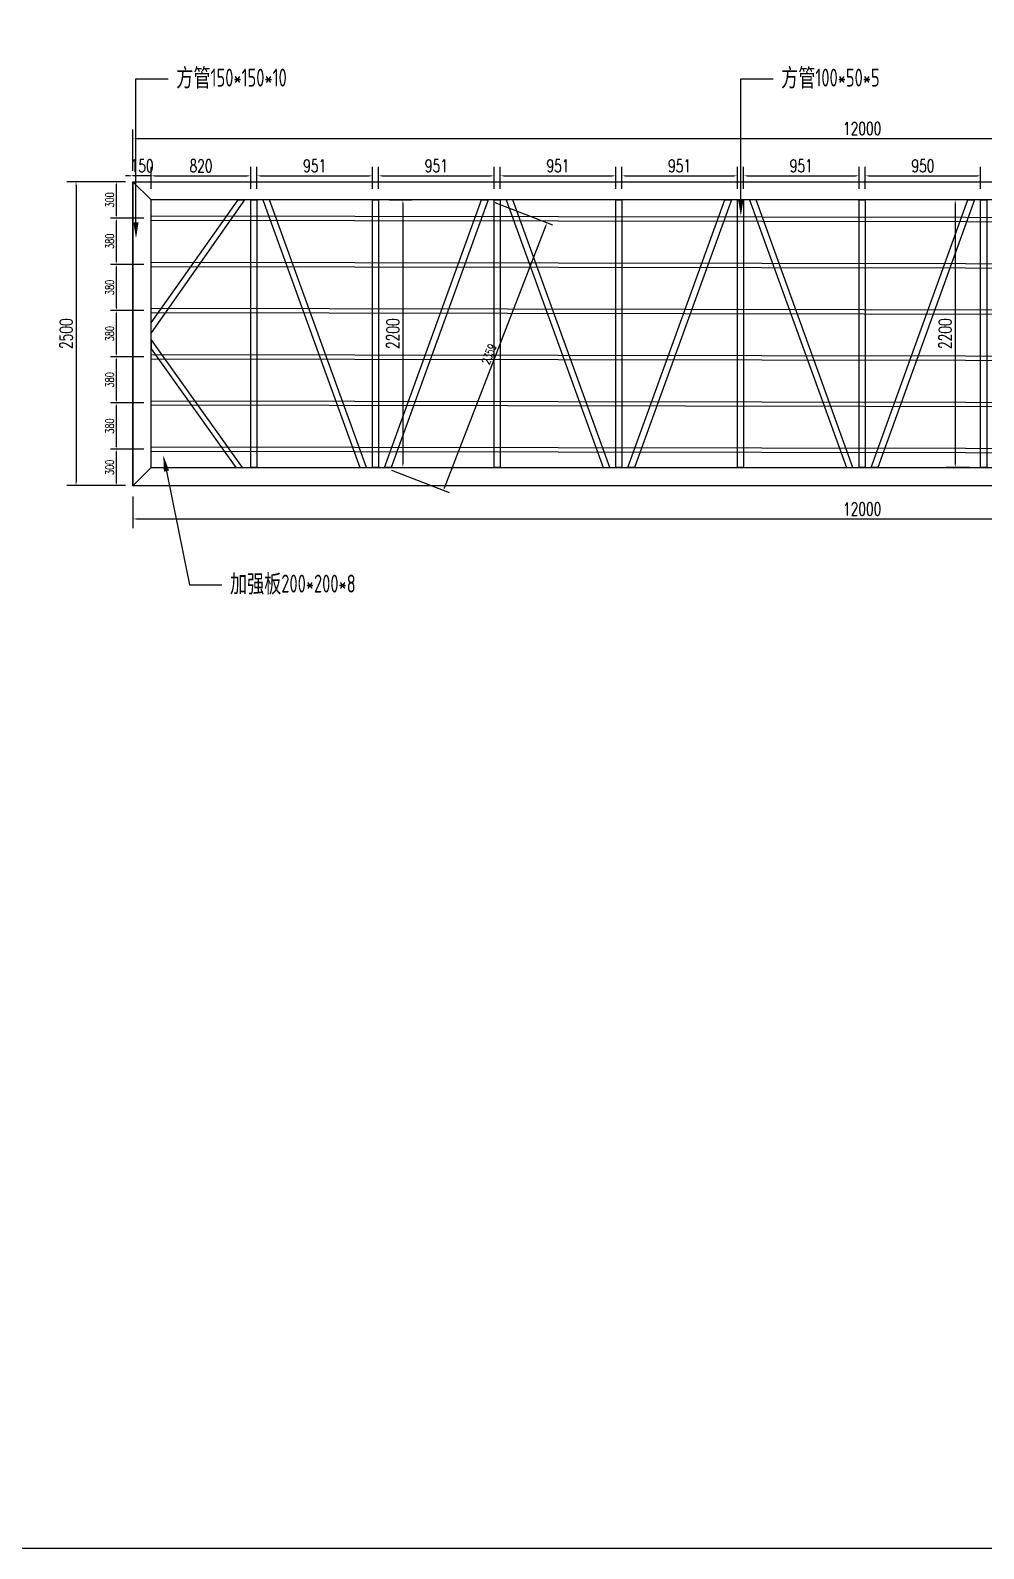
# Model space of a CAD drawing. Header units: millimetres. Extents: x -2430464 to 225692, y -180 to 1805330.
# Drawn here: x -723422 to -715578, y 468490 to 480977 of the extents above; entities that cross this region are included whole.
import ezdxf
from ezdxf import colors
from ezdxf.entities.mleader import LeaderData, LeaderLine
from ezdxf.math import Vec2, Vec3

# ---------------------------------------------------------------- set-up
doc = ezdxf.new("R2010")
doc.units = ezdxf.units.MM
doc.header["$LTSCALE"] = 1000
doc.layers.get('0').update_dxf_attribs({"linetype": 'CONTINUOUS'})
doc.layers.get('DEFPOINTS').update_dxf_attribs({"linetype": 'CONTINUOUS'})
for name, color, linetype in [('W-bridge approach引桥', 4, 'CONTINUOUS'), ('尺寸', 6, 'CONTINUOUS'), ('方管150X150X12', 3, 'CONTINUOUS'), ('结构', 1, 'CONTINUOUS')]:
    doc.layers.add(name, color=color, linetype=linetype)
doc.layers.add('成片房屋', color=1, linetype='CONTINUOUS', lineweight=0)
doc.styles.get("Standard").update_dxf_attribs({"font": 'tssdeng.shx', "width": 0.7, "bigfont": 'hztxt.shx'})
doc.styles.add('STANDARD_T3', font='simplex.shx', dxfattribs={"width": 0.7, "bigfont": 'gbcbig.shx'})
doc.dimstyles.new('W&&20', dxfattribs={"dimtxt": 70, "dimasz": 20, "dimexe": 50, "dimexo": 60, "dimgap": 20, "dimtad": 1, "dimdec": 0, "dimzin": 0, "dimdsep": 46, "dimtxsty": 'STANDARD_T3', "dimcen": 0.09, "dimclrd": 1, "dimclre": 1, "dimclrt": 7, "dimazin": 2, "dimtfac": 1, "dimtdec": 0, "dimtix": 1, "dimtmove": 2, "dimatfit": 3, "dimfxl": 0, "dimtolj": 1, "dimtzin": 0, "dimarcsym": 0})
doc.dimstyles.new('W&&30', dxfattribs={"dimtxt": 105, "dimasz": 30, "dimexe": 75, "dimexo": 90, "dimgap": 30, "dimtad": 1, "dimdec": 0, "dimzin": 0, "dimdsep": 46, "dimtxsty": 'STANDARD_T3', "dimcen": 0.09, "dimclrd": 1, "dimclre": 1, "dimclrt": 7, "dimazin": 2, "dimtfac": 1, "dimtdec": 0, "dimtix": 1, "dimtmove": 2, "dimatfit": 3, "dimfxl": 0, "dimtolj": 1, "dimtzin": 0, "dimarcsym": 0})

# ---------------------------------------------------------------- blocks, each defined once
blk = doc.blocks.new('*D3061')
at = {"layer": 'DEFPOINTS', "color": 0, "transparency": 16777216}
for p in [(-720607, 479781), (-721558, 479583), (-720607, 479583)]:
    blk.add_point(p, dxfattribs=at)
at = {"layer": '成片房屋', "color": 1, "lineweight": -2, "transparency": 16777216}
for p, q in [((-721558, 479673), (-721558, 479856)), ((-721528, 479781), (-720637, 479781)), ((-720607, 479673), (-720607, 479856))]:
    blk.add_line(p, q, dxfattribs=at)
at = {"layer": '成片房屋', "color": 1, "transparency": 16777216}
for points in [[(-721528, 479786), (-721528, 479776), (-721558, 479781)], [(-720637, 479786), (-720637, 479776), (-720607, 479781)]]:
    blk.add_solid(points, dxfattribs=at)
at = {"layer": '成片房屋', "color": 7, "transparency": 16777216, "insert": (-721083, 479863), "char_height": 105, "attachment_point": 5, "style": 'STANDARD_T3'}
blk.add_mtext('\\A1;951', dxfattribs=at)
blk = doc.blocks.new('*D3062')
at = {"layer": 'DEFPOINTS', "color": 0, "transparency": 16777216}
for p in [(-719606, 479781), (-720557, 479583), (-719606, 479583)]:
    blk.add_point(p, dxfattribs=at)
at = {"layer": '成片房屋', "color": 1, "lineweight": -2, "transparency": 16777216}
for p, q in [((-720557, 479673), (-720557, 479856)), ((-720527, 479781), (-719636, 479781)), ((-719606, 479673), (-719606, 479856))]:
    blk.add_line(p, q, dxfattribs=at)
at = {"layer": '成片房屋', "color": 1, "transparency": 16777216}
for points in [[(-720527, 479786), (-720527, 479776), (-720557, 479781)], [(-719636, 479786), (-719636, 479776), (-719606, 479781)]]:
    blk.add_solid(points, dxfattribs=at)
at = {"layer": '成片房屋', "color": 7, "transparency": 16777216, "insert": (-720082, 479863), "char_height": 105, "attachment_point": 5, "style": 'STANDARD_T3'}
blk.add_mtext('\\A1;951', dxfattribs=at)
blk = doc.blocks.new('*D3063')
at = {"layer": 'DEFPOINTS', "color": 0, "transparency": 16777216}
for p in [(-718605, 479781), (-719556, 479583), (-718605, 479583)]:
    blk.add_point(p, dxfattribs=at)
at = {"layer": '成片房屋', "color": 1, "lineweight": -2, "transparency": 16777216}
for p, q in [((-719556, 479673), (-719556, 479856)), ((-719526, 479781), (-718635, 479781)), ((-718605, 479673), (-718605, 479856))]:
    blk.add_line(p, q, dxfattribs=at)
at = {"layer": '成片房屋', "color": 1, "transparency": 16777216}
for points in [[(-719526, 479786), (-719526, 479776), (-719556, 479781)], [(-718635, 479786), (-718635, 479776), (-718605, 479781)]]:
    blk.add_solid(points, dxfattribs=at)
at = {"layer": '成片房屋', "color": 7, "transparency": 16777216, "insert": (-719081, 479863), "char_height": 105, "attachment_point": 5, "style": 'STANDARD_T3'}
blk.add_mtext('\\A1;951', dxfattribs=at)
blk = doc.blocks.new('*D3064')
at = {"layer": 'DEFPOINTS', "color": 0, "transparency": 16777216}
for p in [(-717604, 479781), (-718555, 479583), (-717604, 479583)]:
    blk.add_point(p, dxfattribs=at)
at = {"layer": '成片房屋', "color": 1, "lineweight": -2, "transparency": 16777216}
for p, q in [((-718555, 479673), (-718555, 479856)), ((-718525, 479781), (-717634, 479781)), ((-717604, 479673), (-717604, 479856))]:
    blk.add_line(p, q, dxfattribs=at)
at = {"layer": '成片房屋', "color": 1, "transparency": 16777216}
for points in [[(-718525, 479786), (-718525, 479776), (-718555, 479781)], [(-717634, 479786), (-717634, 479776), (-717604, 479781)]]:
    blk.add_solid(points, dxfattribs=at)
at = {"layer": '成片房屋', "color": 7, "transparency": 16777216, "insert": (-718080, 479863), "char_height": 105, "attachment_point": 5, "style": 'STANDARD_T3'}
blk.add_mtext('\\A1;951', dxfattribs=at)
blk = doc.blocks.new('*D3065')
at = {"layer": 'DEFPOINTS', "color": 0, "transparency": 16777216}
for p in [(-716603, 479781), (-717554, 479583), (-716603, 479583)]:
    blk.add_point(p, dxfattribs=at)
at = {"layer": '成片房屋', "color": 1, "lineweight": -2, "transparency": 16777216}
for p, q in [((-717554, 479673), (-717554, 479856)), ((-717524, 479781), (-716633, 479781)), ((-716603, 479673), (-716603, 479856))]:
    blk.add_line(p, q, dxfattribs=at)
at = {"layer": '成片房屋', "color": 1, "transparency": 16777216}
for points in [[(-717524, 479786), (-717524, 479776), (-717554, 479781)], [(-716633, 479786), (-716633, 479776), (-716603, 479781)]]:
    blk.add_solid(points, dxfattribs=at)
at = {"layer": '成片房屋', "color": 7, "transparency": 16777216, "insert": (-717079, 479863), "char_height": 105, "attachment_point": 5, "style": 'STANDARD_T3'}
blk.add_mtext('\\A1;951', dxfattribs=at)
blk = doc.blocks.new('*D3066')
at = {"layer": 'DEFPOINTS', "color": 0, "transparency": 16777216}
for p in [(-715603, 479781), (-716553, 479583), (-715603, 479583)]:
    blk.add_point(p, dxfattribs=at)
at = {"layer": '成片房屋', "color": 1, "lineweight": -2, "transparency": 16777216}
for p, q in [((-716553, 479673), (-716553, 479856)), ((-716523, 479781), (-715633, 479781)), ((-715603, 479673), (-715603, 479856))]:
    blk.add_line(p, q, dxfattribs=at)
at = {"layer": '成片房屋', "color": 1, "transparency": 16777216}
for points in [[(-716523, 479786), (-716523, 479776), (-716553, 479781)], [(-715633, 479786), (-715633, 479776), (-715603, 479781)]]:
    blk.add_solid(points, dxfattribs=at)
at = {"layer": '成片房屋', "color": 7, "transparency": 16777216, "insert": (-716078, 479863), "char_height": 105, "attachment_point": 5, "style": 'STANDARD_T3'}
blk.add_mtext('\\A1;950', dxfattribs=at)
blk = doc.blocks.new('*D3070')
at = {"layer": 'DEFPOINTS', "color": 0, "transparency": 16777216}
for p in [(-721608, 479781), (-722428, 479583), (-721608, 479583)]:
    blk.add_point(p, dxfattribs=at)
at = {"layer": '成片房屋', "color": 1, "lineweight": -2, "transparency": 16777216}
for p, q in [((-722428, 479673), (-722428, 479856)), ((-722398, 479781), (-721638, 479781)), ((-721608, 479673), (-721608, 479856))]:
    blk.add_line(p, q, dxfattribs=at)
at = {"layer": '成片房屋', "color": 1, "transparency": 16777216}
for points in [[(-722398, 479786), (-722398, 479776), (-722428, 479781)], [(-721638, 479786), (-721638, 479776), (-721608, 479781)]]:
    blk.add_solid(points, dxfattribs=at)
at = {"layer": '成片房屋', "color": 7, "transparency": 16777216, "insert": (-722018, 479863), "char_height": 105, "attachment_point": 5, "style": 'STANDARD_T3'}
blk.add_mtext('\\A1;820', dxfattribs=at)
blk = doc.blocks.new('*D2923')
at = {"layer": 'DEFPOINTS', "color": 0, "transparency": 16777216}
for p in [(-722578, 479781), (-722578, 479733), (-722428, 479583)]:
    blk.add_point(p, dxfattribs=at)
at = {"layer": '成片房屋', "color": 1, "lineweight": -2, "transparency": 16777216}
for p, q in [((-722608, 479781), (-722638, 479781)), ((-722578, 479823), (-722578, 479856)), ((-722428, 479781), (-722578, 479781)), ((-722428, 479673), (-722428, 479856)), ((-722398, 479781), (-722368, 479781))]:
    blk.add_line(p, q, dxfattribs=at)
at = {"layer": '成片房屋', "color": 1, "transparency": 16777216}
for points in [[(-722608, 479786), (-722608, 479776), (-722578, 479781)], [(-722398, 479786), (-722398, 479776), (-722428, 479781)]]:
    blk.add_solid(points, dxfattribs=at)
at = {"layer": '成片房屋', "color": 7, "transparency": 16777216, "insert": (-722503, 479863), "char_height": 105, "attachment_point": 5, "style": 'STANDARD_T3'}
blk.add_mtext('\\A1;150', dxfattribs=at)
blk = doc.blocks.new('*D2924')
at = {"layer": 'DEFPOINTS', "color": 0, "transparency": 16777216}
for p in [(-722578, 477233), (-710578, 477233), (-710578, 476959)]:
    blk.add_point(p, dxfattribs=at)
at = {"layer": '成片房屋', "color": 1, "lineweight": -2, "transparency": 16777216}
for p, q in [((-722578, 477143), (-722578, 476884)), ((-710578, 477143), (-710578, 476884)), ((-722548, 476959), (-710608, 476959))]:
    blk.add_line(p, q, dxfattribs=at)
at = {"layer": '成片房屋', "color": 1, "transparency": 16777216}
for points in [[(-722548, 476964), (-722548, 476954), (-722578, 476959)], [(-710608, 476964), (-710608, 476954), (-710578, 476959)]]:
    blk.add_solid(points, dxfattribs=at)
at = {"layer": '成片房屋', "color": 7, "transparency": 16777216, "insert": (-716578, 477041), "char_height": 105, "attachment_point": 5, "style": 'STANDARD_T3'}
blk.add_mtext('\\A1;12000', dxfattribs=at)
blk = doc.blocks.new('*D3071')
at = {"layer": 'DEFPOINTS', "color": 0, "transparency": 16777216}
for p in [(-720557, 479583), (-720557, 477383), (-720357, 477383)]:
    blk.add_point(p, dxfattribs=at)
at = {"layer": '成片房屋', "color": 1, "lineweight": -2, "transparency": 16777216}
for p, q in [((-720467, 479583), (-720282, 479583)), ((-720357, 479553), (-720357, 477413)), ((-720467, 477383), (-720282, 477383))]:
    blk.add_line(p, q, dxfattribs=at)
at = {"layer": '成片房屋', "color": 1, "transparency": 16777216}
for points in [[(-720362, 479553), (-720352, 479553), (-720357, 479583)], [(-720362, 477413), (-720352, 477413), (-720357, 477383)]]:
    blk.add_solid(points, dxfattribs=at)
at = {"layer": '成片房屋', "color": 7, "transparency": 16777216, "insert": (-720439, 478483), "char_height": 105, "attachment_point": 5, "rotation": 90, "style": 'STANDARD_T3'}
blk.add_mtext('\\A1;2200', dxfattribs=at)
blk = doc.blocks.new('*D3072')
at = {"layer": 'DEFPOINTS', "color": 0, "transparency": 16777216}
for p in [(-715653, 479583), (-715812, 477383), (-715603, 477383)]:
    blk.add_point(p, dxfattribs=at)
at = {"layer": '成片房屋', "color": 1, "lineweight": -2, "transparency": 16777216}
for p, q in [((-715743, 479583), (-715887, 479583)), ((-715812, 479553), (-715812, 477413)), ((-715693, 477383), (-715887, 477383))]:
    blk.add_line(p, q, dxfattribs=at)
at = {"layer": '成片房屋', "color": 1, "transparency": 16777216}
for points in [[(-715817, 479553), (-715807, 479553), (-715812, 479583)], [(-715817, 477413), (-715807, 477413), (-715812, 477383)]]:
    blk.add_solid(points, dxfattribs=at)
at = {"layer": '成片房屋', "color": 7, "transparency": 16777216, "insert": (-715895, 478483), "char_height": 105, "attachment_point": 5, "rotation": 90, "style": 'STANDARD_T3'}
blk.add_mtext('\\A1;2200', dxfattribs=at)
blk = doc.blocks.new('*D3073')
at = {"layer": 'DEFPOINTS', "color": 0, "transparency": 16777216}
for p in [(-710578, 480088), (-722578, 479733), (-710578, 479733)]:
    blk.add_point(p, dxfattribs=at)
at = {"layer": '成片房屋', "color": 1, "lineweight": -2, "transparency": 16777216}
for p, q in [((-722578, 479823), (-722578, 480163)), ((-710578, 479823), (-710578, 480163)), ((-722548, 480088), (-710608, 480088))]:
    blk.add_line(p, q, dxfattribs=at)
at = {"layer": '成片房屋', "color": 1, "transparency": 16777216}
for points in [[(-722548, 480093), (-722548, 480083), (-722578, 480088)], [(-710608, 480093), (-710608, 480083), (-710578, 480088)]]:
    blk.add_solid(points, dxfattribs=at)
at = {"layer": '成片房屋', "color": 7, "transparency": 16777216, "insert": (-716578, 480170), "char_height": 105, "attachment_point": 5, "style": 'STANDARD_T3'}
blk.add_mtext('\\A1;12000', dxfattribs=at)
blk = doc.blocks.new('*D3075')
at = {"layer": 'DEFPOINTS', "color": 0, "transparency": 16777216}
for p in [(-722578, 479733), (-723046, 477233), (-722578, 477233)]:
    blk.add_point(p, dxfattribs=at)
at = {"layer": '成片房屋', "color": 1, "lineweight": -2, "transparency": 16777216}
for p, q in [((-722668, 479733), (-723121, 479733)), ((-723046, 479703), (-723046, 477263)), ((-722668, 477233), (-723121, 477233))]:
    blk.add_line(p, q, dxfattribs=at)
at = {"layer": '成片房屋', "color": 1, "transparency": 16777216}
for points in [[(-723051, 479703), (-723041, 479703), (-723046, 479733)], [(-723051, 477263), (-723041, 477263), (-723046, 477233)]]:
    blk.add_solid(points, dxfattribs=at)
at = {"layer": '成片房屋', "color": 7, "transparency": 16777216, "insert": (-723128, 478483), "char_height": 105, "attachment_point": 5, "rotation": 90, "style": 'STANDARD_T3'}
blk.add_mtext('\\A1;2500', dxfattribs=at)
blk = doc.blocks.new('*D3082')
at = {"layer": 'DEFPOINTS', "color": 0, "transparency": 16777216}
for p in [(-719656, 479583), (-719172, 479395), (-720507, 477383)]:
    blk.add_point(p, dxfattribs=at)
at = {"layer": '方管150X150X12', "color": 1, "lineweight": -2, "transparency": 16777216}
for p, q in [((-719600, 479561), (-719125, 479377)), ((-720015, 477214), (-719179, 479376)), ((-720451, 477361), (-719976, 477177))]:
    blk.add_line(p, q, dxfattribs=at)
at = {"layer": '方管150X150X12', "color": 1, "transparency": 16777216}
for points in [[(-719182, 479378), (-719176, 479375), (-719172, 479395)], [(-720019, 477215), (-720012, 477213), (-720023, 477195)]]:
    blk.add_solid(points, dxfattribs=at)
at = {"layer": '方管150X150X12', "color": 7, "transparency": 16777216, "insert": (-719648, 478315), "char_height": 70, "attachment_point": 5, "rotation": 68.8526, "style": 'STANDARD_T3'}
blk.add_mtext('\\A1;2359', dxfattribs=at)
blk = doc.blocks.new('*D3100')
at = {"layer": 'DEFPOINTS', "color": 0, "transparency": 16777216}
for p in [(-722714, 477533), (-722428, 477533), (-722578, 477233)]:
    blk.add_point(p, dxfattribs=at)
at = {"layer": '方管150X150X12', "color": 1, "lineweight": -2, "transparency": 16777216}
for p, q in [((-722488, 477533), (-722764, 477533)), ((-722714, 477253), (-722714, 477513)), ((-722638, 477233), (-722764, 477233))]:
    blk.add_line(p, q, dxfattribs=at)
at = {"layer": '方管150X150X12', "color": 1, "transparency": 16777216}
for points in [[(-722717, 477513), (-722711, 477513), (-722714, 477533)], [(-722717, 477253), (-722711, 477253), (-722714, 477233)]]:
    blk.add_solid(points, dxfattribs=at)
at = {"layer": '方管150X150X12', "color": 7, "transparency": 16777216, "insert": (-722769, 477383), "char_height": 70, "attachment_point": 5, "rotation": 90, "style": 'STANDARD_T3'}
blk.add_mtext('\\A1;300', dxfattribs=at)
blk = doc.blocks.new('*D2963')
at = {"layer": 'DEFPOINTS', "color": 0, "transparency": 16777216}
for p in [(-722714, 477913), (-722428, 477913), (-722428, 477533)]:
    blk.add_point(p, dxfattribs=at)
at = {"layer": '方管150X150X12', "color": 1, "lineweight": -2, "transparency": 16777216}
for p, q in [((-722488, 477913), (-722764, 477913)), ((-722714, 477553), (-722714, 477893)), ((-722488, 477533), (-722764, 477533))]:
    blk.add_line(p, q, dxfattribs=at)
at = {"layer": '方管150X150X12', "color": 1, "transparency": 16777216}
for points in [[(-722717, 477893), (-722711, 477893), (-722714, 477913)], [(-722717, 477553), (-722711, 477553), (-722714, 477533)]]:
    blk.add_solid(points, dxfattribs=at)
at = {"layer": '方管150X150X12', "color": 7, "transparency": 16777216, "insert": (-722769, 477723), "char_height": 70, "attachment_point": 5, "rotation": 90, "style": 'STANDARD_T3'}
blk.add_mtext('\\A1;380', dxfattribs=at)
blk = doc.blocks.new('*D2964')
at = {"layer": 'DEFPOINTS', "color": 0, "transparency": 16777216}
for p in [(-722714, 478293), (-722428, 478293), (-722428, 477913)]:
    blk.add_point(p, dxfattribs=at)
at = {"layer": '方管150X150X12', "color": 1, "lineweight": -2, "transparency": 16777216}
for p, q in [((-722488, 478293), (-722764, 478293)), ((-722714, 477933), (-722714, 478273)), ((-722488, 477913), (-722764, 477913))]:
    blk.add_line(p, q, dxfattribs=at)
at = {"layer": '方管150X150X12', "color": 1, "transparency": 16777216}
for points in [[(-722717, 478273), (-722711, 478273), (-722714, 478293)], [(-722717, 477933), (-722711, 477933), (-722714, 477913)]]:
    blk.add_solid(points, dxfattribs=at)
at = {"layer": '方管150X150X12', "color": 7, "transparency": 16777216, "insert": (-722769, 478103), "char_height": 70, "attachment_point": 5, "rotation": 90, "style": 'STANDARD_T3'}
blk.add_mtext('\\A1;380', dxfattribs=at)
blk = doc.blocks.new('*D2965')
at = {"layer": 'DEFPOINTS', "color": 0, "transparency": 16777216}
for p in [(-722714, 478673), (-722428, 478673), (-722428, 478293)]:
    blk.add_point(p, dxfattribs=at)
at = {"layer": '方管150X150X12', "color": 1, "lineweight": -2, "transparency": 16777216}
for p, q in [((-722488, 478673), (-722764, 478673)), ((-722714, 478313), (-722714, 478653)), ((-722488, 478293), (-722764, 478293))]:
    blk.add_line(p, q, dxfattribs=at)
at = {"layer": '方管150X150X12', "color": 1, "transparency": 16777216}
for points in [[(-722717, 478653), (-722711, 478653), (-722714, 478673)], [(-722717, 478313), (-722711, 478313), (-722714, 478293)]]:
    blk.add_solid(points, dxfattribs=at)
at = {"layer": '方管150X150X12', "color": 7, "transparency": 16777216, "insert": (-722769, 478483), "char_height": 70, "attachment_point": 5, "rotation": 90, "style": 'STANDARD_T3'}
blk.add_mtext('\\A1;380', dxfattribs=at)
blk = doc.blocks.new('*D2966')
at = {"layer": 'DEFPOINTS', "color": 0, "transparency": 16777216}
for p in [(-722714, 479053), (-722428, 479053), (-722428, 478673)]:
    blk.add_point(p, dxfattribs=at)
at = {"layer": '方管150X150X12', "color": 1, "lineweight": -2, "transparency": 16777216}
for p, q in [((-722488, 479053), (-722764, 479053)), ((-722714, 478693), (-722714, 479033)), ((-722488, 478673), (-722764, 478673))]:
    blk.add_line(p, q, dxfattribs=at)
at = {"layer": '方管150X150X12', "color": 1, "transparency": 16777216}
for points in [[(-722717, 479033), (-722711, 479033), (-722714, 479053)], [(-722717, 478693), (-722711, 478693), (-722714, 478673)]]:
    blk.add_solid(points, dxfattribs=at)
at = {"layer": '方管150X150X12', "color": 7, "transparency": 16777216, "insert": (-722769, 478863), "char_height": 70, "attachment_point": 5, "rotation": 90, "style": 'STANDARD_T3'}
blk.add_mtext('\\A1;380', dxfattribs=at)
blk = doc.blocks.new('*D2967')
at = {"layer": 'DEFPOINTS', "color": 0, "transparency": 16777216}
for p in [(-722714, 479433), (-722428, 479433), (-722428, 479053)]:
    blk.add_point(p, dxfattribs=at)
at = {"layer": '方管150X150X12', "color": 1, "lineweight": -2, "transparency": 16777216}
for p, q in [((-722488, 479433), (-722764, 479433)), ((-722714, 479073), (-722714, 479413)), ((-722488, 479053), (-722764, 479053))]:
    blk.add_line(p, q, dxfattribs=at)
at = {"layer": '方管150X150X12', "color": 1, "transparency": 16777216}
for points in [[(-722717, 479413), (-722711, 479413), (-722714, 479433)], [(-722717, 479073), (-722711, 479073), (-722714, 479053)]]:
    blk.add_solid(points, dxfattribs=at)
at = {"layer": '方管150X150X12', "color": 7, "transparency": 16777216, "insert": (-722769, 479243), "char_height": 70, "attachment_point": 5, "rotation": 90, "style": 'STANDARD_T3'}
blk.add_mtext('\\A1;380', dxfattribs=at)
blk = doc.blocks.new('*D2968')
at = {"layer": 'DEFPOINTS', "color": 0, "transparency": 16777216}
for p in [(-722714, 479733), (-722578, 479733), (-722428, 479433)]:
    blk.add_point(p, dxfattribs=at)
at = {"layer": '方管150X150X12', "color": 1, "lineweight": -2, "transparency": 16777216}
for p, q in [((-722638, 479733), (-722764, 479733)), ((-722714, 479453), (-722714, 479713)), ((-722488, 479433), (-722764, 479433))]:
    blk.add_line(p, q, dxfattribs=at)
at = {"layer": '方管150X150X12', "color": 1, "transparency": 16777216}
for points in [[(-722717, 479713), (-722711, 479713), (-722714, 479733)], [(-722717, 479453), (-722711, 479453), (-722714, 479433)]]:
    blk.add_solid(points, dxfattribs=at)
at = {"layer": '方管150X150X12', "color": 7, "transparency": 16777216, "insert": (-722769, 479583), "char_height": 70, "attachment_point": 5, "rotation": 90, "style": 'STANDARD_T3'}
blk.add_mtext('\\A1;300', dxfattribs=at)
blk = doc.blocks.new('*U2843')
at = {"layer": 'W-bridge approach引桥', "color": 0}
blk.add_lwpolyline([(-5863, 29), (5863, 9), (5863, -29), (-5863, -9)], close=True, dxfattribs=at)
blk = doc.blocks.new('*U2844')
at = {"color": 0, "linetype": 'ByBlock', "lineweight": -2, "transparency": 16777216}
for p in [(0, 0), (0, -380), (0, -760), (0, -1140), (0, -1520), (0, -1900)]:
    blk.add_blockref('*U2843', p, dxfattribs=at)

msp = doc.modelspace()

# ---------------------------------------------------------------- linework, layer by layer
msp.add_lwpolyline([(-731236.81, 499898.83), (-646425.27, 499898.83), (-646425.27, 468489.87), (-731236.81, 468489.87)], close=True)
at = {"layer": '尺寸'}
msp.add_line((-722578.31, 477232.57), (-722578.31, 479732.57), dxfattribs=at)
at = {"layer": '方管150X150X12'}
for points in [[(-722578.31, 479732.57), (-710578.31, 479732.57), (-710578.31, 479582.57), (-722428.31, 479582.57)], [(-722578.31, 479732.57), (-722578.31, 477232.57), (-722428.31, 477382.57), (-722428.31, 479582.57)], [(-722428.31, 477382.57), (-710578.31, 477382.57), (-710578.31, 477232.57), (-722578.31, 477232.57)]]:
    msp.add_lwpolyline(points, close=True, dxfattribs=at)
at = {"layer": '结构'}
for points in [[(-721659.01, 479582.57), (-722428.31, 478490.83), (-722428.31, 478572.99), (-721711.14, 479582.57)], [(-721558.31, 479582.57), (-721558.31, 477382.57), (-721608.31, 477382.57), (-721608.31, 479582.57)], [(-721508.31, 479582.57), (-720711.49, 477382.57), (-720657.31, 477382.57), (-721454.1, 479582.57)], [(-720557.31, 479582.57), (-720557.31, 477382.57), (-720607.31, 477382.57), (-720607.31, 479582.57)], [(-719656.31, 479582.57), (-720453.14, 477382.57), (-720507.31, 477382.57), (-719710.52, 479582.57)], [(-719556.31, 479582.57), (-719556.31, 477382.57), (-719606.31, 477382.57), (-719606.31, 479582.57)], [(-719506.31, 479582.57), (-718709.49, 477382.57), (-718655.31, 477382.57), (-719452.1, 479582.57)], [(-718555.31, 479582.57), (-718555.31, 477382.57), (-718605.31, 477382.57), (-718605.31, 479582.57)], [(-717654.31, 479582.57), (-718451.14, 477382.57), (-718505.31, 477382.57), (-717708.52, 479582.57)], [(-717554.31, 479582.57), (-717554.31, 477382.57), (-717604.31, 477382.57), (-717604.31, 479582.57)], [(-717504.31, 479582.57), (-716707.49, 477382.57), (-716653.31, 477382.57), (-717450.1, 479582.57)], [(-716553.31, 479582.57), (-716553.31, 477382.57), (-716603.31, 477382.57), (-716603.31, 479582.57)], [(-715653.31, 479582.57), (-716450.14, 477382.57), (-716504.31, 477382.57), (-715707.52, 479582.57)], [(-715553.31, 479582.57), (-715553.31, 477382.57), (-715603.31, 477382.57), (-715603.31, 479582.57)], [(-721675.45, 477382.57), (-722428.31, 478435.32), (-722428.31, 478358.99), (-721730.64, 477382.57)]]:
    msp.add_lwpolyline(points, close=True, dxfattribs=at)

# ---------------------------------------------------------------- block references
msp.add_blockref('*U2844', (-716565.31, 479422.57))

# ---------------------------------------------------------------- dimensions: what is measured, and where the dimension line sits
at = {"layer": '成片房屋', "color": 1}
for base, p1, p2, picture, middle in [((-710578.31, 480087.81), (-722578.31, 479732.57), (-710578.31, 479732.57), '*D3073', (-716578.31, 480170.31)), ((-722578.31, 479780.54), (-722428.31, 479582.57), (-722578.31, 479732.57), '*D2923', (-722503.31, 479863.04)), ((-721608.31, 479780.54), (-722428.31, 479582.57), (-721608.31, 479582.57), '*D3070', (-722018.31, 479863.04)), ((-720607.31, 479780.54), (-721558.31, 479582.57), (-720607.31, 479582.57), '*D3061', (-721082.81, 479863.04)), ((-719606.31, 479780.54), (-720557.31, 479582.57), (-719606.31, 479582.57), '*D3062', (-720081.81, 479863.04)), ((-718605.31, 479780.54), (-719556.31, 479582.57), (-718605.31, 479582.57), '*D3063', (-719080.81, 479863.04)), ((-717604.31, 479780.54), (-718555.31, 479582.57), (-717604.31, 479582.57), '*D3064', (-718079.81, 479863.04)), ((-716603.31, 479780.54), (-717554.31, 479582.57), (-716603.31, 479582.57), '*D3065', (-717078.81, 479863.04)), ((-715603.31, 479780.54), (-716553.31, 479582.57), (-715603.31, 479582.57), '*D3066', (-716078.31, 479863.04)), ((-710578.31, 476958.68), (-722578.31, 477232.57), (-710578.31, 477232.57), '*D2924', (-716578.31, 477041.18))]:
    dim = msp.add_linear_dim(base=base, p1=p1, p2=p2, dimstyle='W&&30', dxfattribs=at)
    dim.commit()
    dim.dimension.update_dxf_attribs({"geometry": picture, "text_midpoint": middle})
for base, p1, p2, picture, middle in [((-723045.78, 477232.57), (-722578.31, 479732.57), (-722578.31, 477232.57), '*D3075', (-723128.28, 478482.57)), ((-715812.04, 477382.57), (-715653.31, 479582.57), (-715603.31, 477382.57), '*D3072', (-715894.54, 478482.57))]:
    dim = msp.add_linear_dim(base=base, p1=p1, p2=p2, angle=90, dimstyle='W&&30', dxfattribs=at)
    dim.commit()
    dim.dimension.update_dxf_attribs({"geometry": picture, "text_midpoint": middle})
dim = msp.add_aligned_dim(p1=(-720557.31, 479582.57), p2=(-720557.31, 477382.57), distance=200.35, dimstyle='W&&30', dxfattribs=at)
dim.commit()
dim.dimension.update_dxf_attribs({"geometry": '*D3071', "text_midpoint": (-720439.46, 478482.57)})
at = {"layer": '方管150X150X12'}
for base, p1, p2, picture, middle in [((-722713.96, 479732.57), (-722428.31, 479432.57), (-722578.31, 479732.57), '*D2968', (-722768.96, 479582.57)), ((-722713.96, 479432.57), (-722428.31, 479052.57), (-722428.31, 479432.57), '*D2967', (-722768.96, 479242.57)), ((-722713.96, 479052.57), (-722428.31, 478672.57), (-722428.31, 479052.57), '*D2966', (-722768.96, 478862.57)), ((-722713.96, 478672.57), (-722428.31, 478292.57), (-722428.31, 478672.57), '*D2965', (-722768.96, 478482.57)), ((-722713.96, 478292.57), (-722428.31, 477912.57), (-722428.31, 478292.57), '*D2964', (-722768.96, 478102.57)), ((-722713.96, 477912.57), (-722428.31, 477532.57), (-722428.31, 477912.57), '*D2963', (-722768.96, 477722.57)), ((-722713.96, 477532.57), (-722578.31, 477232.57), (-722428.31, 477532.57), '*D3100', (-722768.96, 477382.57))]:
    dim = msp.add_linear_dim(base=base, p1=p1, p2=p2, angle=90, dimstyle='W&&20', dxfattribs=at)
    dim.commit()
    dim.dimension.update_dxf_attribs({"geometry": picture, "text_midpoint": middle})
dim = msp.add_aligned_dim(p1=(-720507.31, 477382.57), p2=(-719656.31, 479582.57), distance=-519.69, dimstyle='W&&20', dxfattribs=at)
dim.commit()
dim.dimension.update_dxf_attribs({"geometry": '*D3082', "text_midpoint": (-719648.41, 478314.93)})

# ---------------------------------------------------------------- leaders
at = {"color": 3}
ml = msp.add_multileader_mtext('Standard', dxfattribs=at)
ml.set_content('{\\fSimSun|b0|i0|c134|p2;方管}150*150*10 ', color=3)
ml.set_leader_properties()
ml.build(insert=Vec2(0, 0))
ml.multileader.update_dxf_attribs({"dogleg_length": 265.42, "arrow_head_size": 132.71})
ctx = ml.context
ctx.base_point, ctx.char_height, ctx.arrow_head_size, ctx.landing_gap_size, ctx.plane_origin = Vec3(-722287.62, 480578.29), 147.456, 132.71, 66.36, Vec3(-723553.05, 487867.1)
notes = []
notes.append((ctx, [(0, (1, 1, 0), (-722553.05, 480578.29), (1, 0), 265.42, [(0, [(-722553.05, 479266.96)], 0, [])])]))
ctx.mtext.insert, ctx.mtext.flow_direction = Vec3(-722221.27, 480662.67), 5
ml = msp.add_multileader_mtext('Standard', dxfattribs=at)
ml.set_content('{\\fSimSun|b0|i0|c134|p2;方管}100*50*5', color=3)
ml.set_leader_properties()
ml.build(insert=Vec2(0, 0))
ml.multileader.update_dxf_attribs({"dogleg_length": 265.42, "arrow_head_size": 132.71})
ctx = ml.context
ctx.base_point, ctx.char_height, ctx.arrow_head_size, ctx.landing_gap_size, ctx.plane_origin = Vec3(-717310.89, 480578.29), 147.456, 132.71, 66.36, Vec3(-717076.31, 487401.48)
notes.append((ctx, [(0, (1, 1, 0), (-717576.31, 480578.29), (1, 0), 265.42, [(0, [(-717576.31, 479450.64)], 0, [])])]))
ctx.mtext.insert, ctx.mtext.flow_direction = Vec3(-717244.53, 480662.67), 5
ml = msp.add_multileader_mtext('Standard', dxfattribs=at)
ml.set_content('{\\fSimSun|b0|i0|c134|p2;加强板}200*200*8 ', color=3)
ml.set_leader_properties()
ml.build(insert=Vec2(0, 0))
ml.multileader.update_dxf_attribs({"dogleg_length": 265.42, "arrow_head_size": 132.71})
ctx = ml.context
ctx.base_point, ctx.char_height, ctx.arrow_head_size, ctx.landing_gap_size, ctx.plane_origin = Vec3(-721846.23, 476416.07), 147.456, 132.71, 66.36, Vec3(-722164.26, 483864.11)
notes.append((ctx, [(1, (1, 1, 0), (-722111.65, 476416.07), (1, 0), 265.42, [(0, [(-722328.31, 477482.57)], 0, [])])]))
ctx.mtext.insert, ctx.mtext.flow_direction = Vec3(-721779.88, 476500.86), 5
for ctx, leaders in notes:
    for number, flags, end, landing, length, lines in leaders:
        leader = LeaderData()
        leader.index, (leader.has_last_leader_line, leader.has_dogleg_vector, leader.attachment_direction) = number, flags
        leader.last_leader_point, leader.dogleg_vector, leader.dogleg_length = Vec3(end), Vec3(landing), length
        for number, points, colour, breaks in lines:
            line = LeaderLine()
            line.index, line.vertices, line.color, line.breaks = number, Vec3.list(points), colors.encode_raw_color(colour), breaks
            leader.lines.append(line)
        ctx.leaders.append(leader)

doc.saveas('drawing.dxf')
